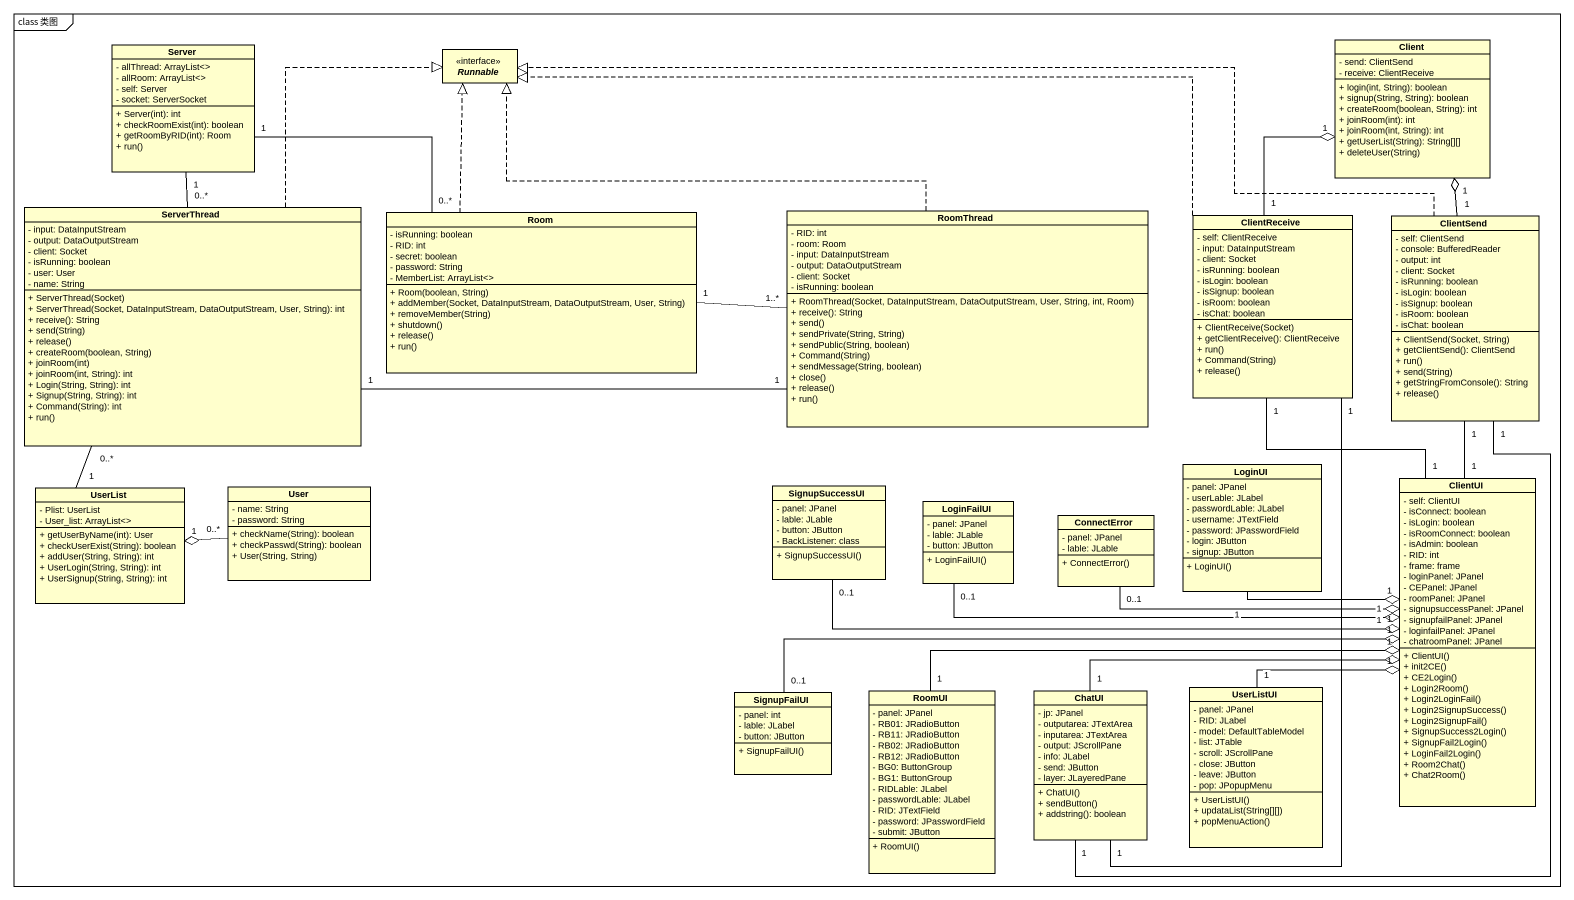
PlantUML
@startuml
mainframe class 类图
hide circle
hide empty members
skinparam classAttributeIconSize 0
class Server {
  - allThread: ArrayList<>
  - allRoom: ArrayList<>
  - self: Server
  - socket: ServerSocket
  + Server(int): int
  + checkRoomExist(int): boolean
  + getRoomByRID(int): Room
  + run()
}
interface Runnable
class Client {
  - send: ClientSend
  - receive: ClientReceive
  + login(int, String): boolean
  + signup(String, String): boolean
  + createRoom(boolean, String): int
  + joinRoom(int): int
  + joinRoom(int, String): int
  + getUserList(String): String[][]
  + deleteUser(String)
}
class ServerThread {
  - input: DataInputStream
  - output: DataOutputStream
  - client: Socket
  - isRunning: boolean
  - user: User
  - name: String
  + ServerThread(Socket)
  + ServerThread(Socket, DataInputStream, DataOutputStream, User, String): int
  + receive(): String
  + send(String)
  + release()
  + createRoom(boolean, String)
  + joinRoom(int)
  + joinRoom(int, String): int
  + Login(String, String): int
  + Signup(String, String): int
  + Command(String): int
  + run()
}
class Room {
  - isRunning: boolean
  - RID: int
  - secret: boolean
  - password: String
  - MemberList: ArrayList<>
  + Room(boolean, String)
  + addMember(Socket, DataInputStream, DataOutputStream, User, String)
  + removeMember(String)
  + shutdown()
  + release()
  + run()
}
class RoomThread {
  - RID: int
  - room: Room
  - input: DataInputStream
  - output: DataOutputStream
  - client: Socket
  - isRunning: boolean
  + RoomThread(Socket, DataInputStream, DataOutputStream, User, String, int, Room)
  + receive(): String
  + send()
  + sendPrivate(String, String)
  + sendPublic(String, boolean)
  + Command(String)
  + sendMessage(String, boolean)
  + close()
  + release()
  + run()
}
class ClientReceive {
  - self: ClientReceive
  - input: DataInputStream
  - client: Socket
  - isRunning: boolean
  - isLogin: boolean
  - isSignup: boolean
  - isRoom: boolean
  - isChat: boolean
  + ClientReceive(Socket)
  + getClientReceive(): ClientReceive
  + run()
  + Command(String)
  + release()
}
class ClientSend {
  - self: ClientSend
  - console: BufferedReader
  - output: int
  - client: Socket
  - isRunning: boolean
  - isLogin: boolean
  - isSignup: boolean
  - isRoom: boolean
  - isChat: boolean
  + ClientSend(Socket, String)
  + getClientSend(): ClientSend
  + run()
  + send(String)
  + getStringFromConsole(): String
  + release()
}
class LoginUI {
  - panel: JPanel
  - userLable: JLabel
  - passwordLable: JLabel
  - username: JTextField
  - password: JPasswordField
  - login: JButton
  - signup: JButton
  + LoginUI()
}
class ClientUI {
  - self: ClientUI
  - isConnect: boolean
  - isLogin: boolean
  - isRoomConnect: boolean
  - isAdmin: boolean
  - RID: int
  - frame: frame
  - loginPanel: JPanel
  - CEPanel: JPanel
  - roomPanel: JPanel
  - signupsuccessPanel: JPanel
  - signupfailPanel: JPanel
  - loginfailPanel: JPanel
  - chatroomPanel: JPanel
  + ClientUI()
  + init2CE()
  + CE2Login()
  + Login2Room()
  + Login2LoginFail()
  + Login2SignupSuccess()
  + Login2SignupFail()
  + SignupSuccess2Login()
  + SignupFail2Login()
  + LoginFail2Login()
  + Room2Chat()
  + Chat2Room()
}
class UserList {
  - Plist: UserList
  - User_list: ArrayList<>
  + getUserByName(int): User
  + checkUserExist(String): boolean
  + addUser(String, String): int
  + UserLogin(String, String): int
  + UserSignup(String, String): int
}
class User {
  - name: String
  - password: String
  + checkName(String): boolean
  + checkPasswd(String): boolean
  + User(String, String)
}
class SignupSuccessUI {
  - panel: JPanel
  - lable: JLable
  - button: JButton
  - BackListener: class
  + SignupSuccessUI()
}
class LoginFailUI {
  - panel: JPanel
  - lable: JLable
  - button: JButton
  + LoginFailUI()
}
class ConnectError {
  - panel: JPanel
  - lable: JLable
  + ConnectError()
}
class SignupFailUI {
  - panel: int
  - lable: JLabel
  - button: JButton
  + SignupFailUI()
}
class RoomUI {
  - panel: JPanel
  - RB01: JRadioButton
  - RB11: JRadioButton
  - RB02: JRadioButton
  - RB12: JRadioButton
  - BG0: ButtonGroup
  - BG1: ButtonGroup
  - RIDLable: JLabel
  - passwordLable: JLabel
  - RID: JTextField
  - password: JPasswordField
  - submit: JButton
  + RoomUI()
}
class ChatUI {
  - jp: JPanel
  - outputarea: JTextArea
  - inputarea: JTextArea
  - output: JScrollPane
  - info: JLabel
  - send: JButton
  - layer: JLayeredPane
  + ChatUI()
  + sendButton()
  + addstring(): boolean
}
class UserListUI {
  - panel: JPanel
  - RID: JLabel
  - model: DefaultTableModel
  - list: JTable
  - scroll: JScrollPane
  - close: JButton
  - leave: JButton
  - pop: JPopupMenu
  + UserListUI()
  + updataList(String[][])
  + popMenuAction()
}
Server "1" -- "0..*" ServerThread
Server "1" -right- "0..*" Room
ServerThread .up.|> Runnable
ServerThread "1" -right- "1" RoomThread
ServerThread "0..*" -- "1" UserList
Room .up.|> Runnable
Room "1" -right- "1..*" RoomThread
RoomThread .left.|> Runnable
ClientReceive .left.|> Runnable
ClientReceive "1" -up-o "1" Client
ClientSend .left.|> Runnable
ClientSend "1" -up-o "1" Client
LoginUI "1" -right-o "1" ClientUI
ClientUI "1" -up- "1" ClientReceive
ClientUI "1" -up- "1" ClientSend
User "0..*" -left-o "1" UserList
SignupSuccessUI "0..1" -right-o "1" ClientUI
LoginFailUI "0..1" -right-o "1" ClientUI
ConnectError "0..1" -right-o "1" ClientUI
SignupFailUI "0..1" -right-o "1" ClientUI
RoomUI "1" -right-o "1" ClientUI
ChatUI "1" -up- "1" ClientReceive
ChatUI "1" -up- "1" ClientSend
ChatUI "1" -right-o ClientUI
UserListUI "1" -right-o "1" ClientUI
@enduml
